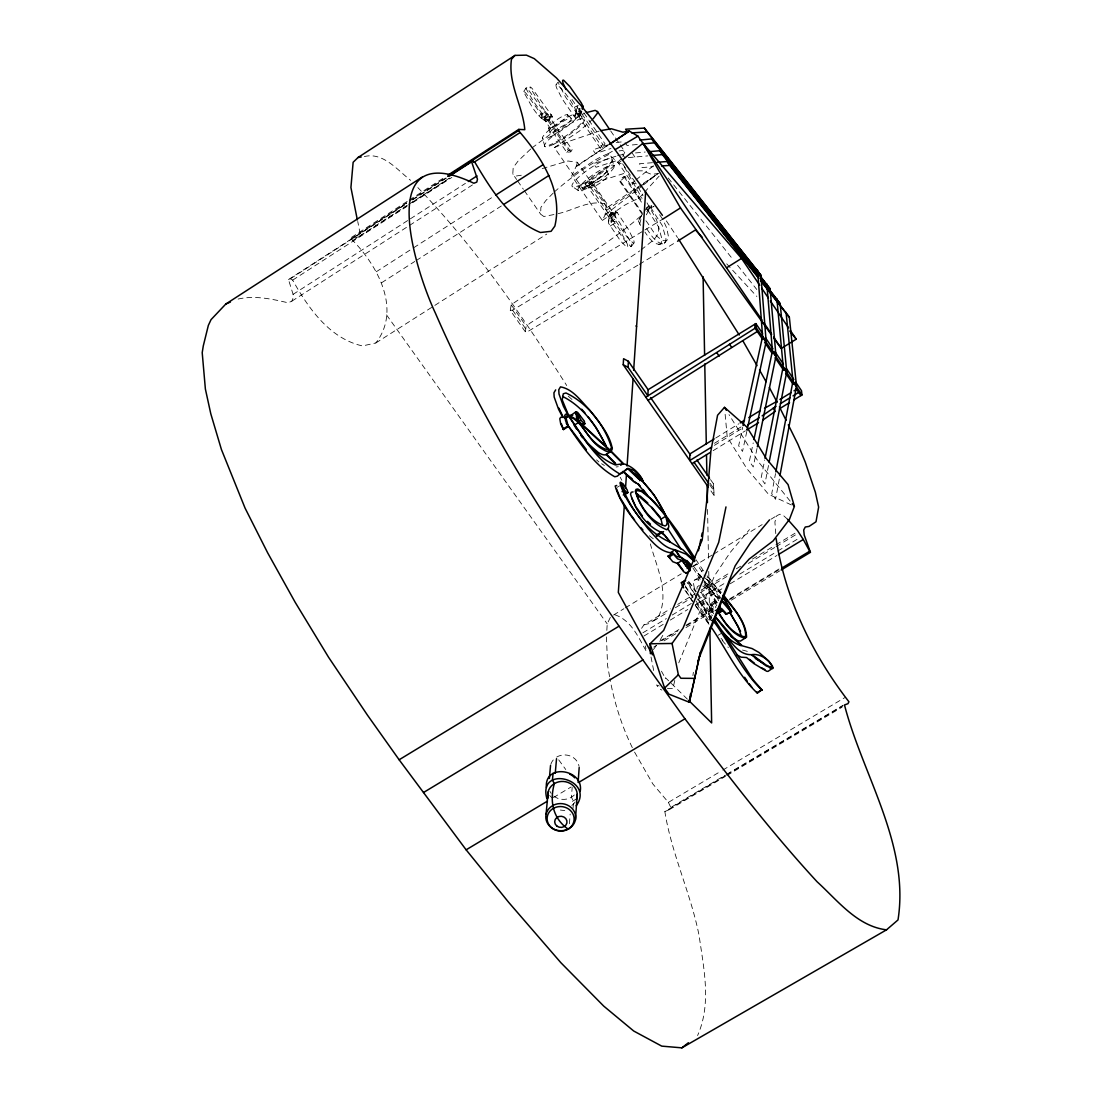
<?xml version="1.0" encoding="UTF-8"?>
<svg xmlns="http://www.w3.org/2000/svg" width="1103" height="1103" viewBox="0 0 1103 1103"><rect width="100%" height="100%" fill="white"/><g stroke="black" fill="none" stroke-linecap="round" stroke-linejoin="round"><path stroke-width="0.75" stroke-dasharray="5 3.75" d="M725.209 775.712L664.847 811.518C671.52 853.791 690.919 893.637 699.15 935.854C703.783 968.792 711.669 1003.758 697.579 1035.565M538.705 115.76L542.014 113.871L547.185 113.94L572.181 149.691L570.775 151.787L566.873 152.49L544.179 119.441L544.317 116.711L533.08 100.828L526.034 88.667A17.11 1.558 54.6 0 1 528.64 90.129L549.914 119.648L546.219 121.275C535.052 115.608 529.964 102.4 523.677 92.073A16.738 1.503 54.6 0 1 526.172 93.493L546.219 121.275L540.884 118.435L542.014 113.871L545.006 111.265L530.019 87.564A16.738 1.544 54.6 0 1 532.542 88.957L552.589 116.739L549.914 119.648L544.923 119.841L548.039 118.655L549.487 116.601L552.589 116.739L547.185 113.94L545.006 111.265M606.443 636.9L607.601 665.702L609.642 676.966M606.829 630.406L607.215 623.898L610.607 616.825M620.176 144.851L624.905 151.8L622.809 156.433M573.022 808.389L573.546 801.343L571.437 797.248L572.181 787.418M610.855 216.657L615.571 211.073L614.964 219.139L616.536 222.02L627.124 237.104L633.136 243.06A16.407 2.689 57.7 0 0 633.494 239.585L628.062 228.79L617.239 212.603L615.571 211.073L612.013 212.383L609.187 215.126L608.511 223.22L620.686 241.185L626.711 247.127A16.407 2.73 57.7 0 0 627.111 243.639L619.059 228.638L609.187 215.126L617.239 212.603M569.438 823.734L570.154 814.111M615.571 211.073L613.971 215.25L614.964 219.139L608.511 223.22L609.187 215.126M542.235 168.58L567.935 160.997L577.434 162.306L606.305 204.358L605.12 214.878L602.321 220.448L571.699 175.915L576.262 166.208L607.808 145.306M583.887 112.864L605.051 143.873L602.459 147.664L600.184 148.009L577.062 114.16L579.957 108.632L576.235 110.328L575.242 117.759L578.951 116.367L581.915 113.471L581.832 111.086L579.296 113.761L577.062 114.16L575.242 117.759L562.461 99.325L556.657 88.047A17.11 2.689 57.3 0 1 557.015 84.559C565.577 92.349 572.636 102.51 577.2 113.113L580.867 110.093M600.184 148.009L602.776 144.369L605.051 143.873M591.76 181.637L589.209 185.414L587.03 185.676L589.567 182.064L591.76 181.637L614.054 214.12L611.834 214.506L609.449 217.043L612.013 212.383L614.054 214.12M576.262 166.208L577.434 162.306M579.709 110.59L579.957 108.632M692.918 675.615L693.373 672.279M637.865 265.175L527.661 331.645L525.318 331.796L526.186 326.143L530.502 322.834L592.256 283.209L639.754 250.891M525.318 331.796L510.262 310.357L511.213 304.814C554.382 274.302 602.486 249.843 642.194 214.768M696.848 589.167L697.275 586.837L699.302 585.417M779.311 479.06L775.561 499.314L771.714 493.758L775.533 473.573M713.627 611.586L711.973 608.884L716.716 606.016L715.116 602.293L715.489 606.03M768.501 465.494L764.917 483.886L761.07 478.316L764.696 459.979M715.116 602.293L710.387 605.161L712.4 612.716M757.016 448.452L753.225 466.941L749.364 461.344L753.211 442.923M746.814 431.452L742.526 451.417L738.652 445.791L742.705 427.275M701.067 576.497L698.93 577.42L698.571 583.625M698.93 577.42L694.201 580.302L693.497 583.446L694.725 590.16M674.76 680.482L672.94 688.493L666.764 688.493M580.164 111.472L578.951 116.367L573.477 115.774L580.164 111.472L581.915 113.471M639.588 224.254L641.022 218.987L638.389 221.055L641.367 226.86M787.542 519.265L783.875 515.914L780.028 514.191L776.857 515.652L774.899 521.912L775.767 533.604M717.047 602.679L714.289 600.997L715.819 607.808M714.289 600.997L709.201 604.927L713.021 614.578M638.651 187.455L606.622 210.411L605.12 214.878L642.236 185.897M238.138 299.051C254.696 295.287 271.876 298.954 288.104 302.815L291.868 301.147L293.15 297.879L293.095 294.363L288.476 279.583L290.365 278.756L292.667 280.121C308.247 308.013 329.494 338.552 362.473 345.928L375.792 342.992C402.057 309.364 377.143 264.555 351.03 238.689L351.512 237.366L355.318 237.752L358.847 236.731L360.074 233.229L357.744 221.469M576.235 110.328L577.779 106.522M678.759 662.848L714.482 575.821L730.324 552.313L749.475 529.605M662.806 635.356L659.456 641.257M646.827 211.611L651.721 205.406L650.784 207.598L647.751 210.053L645.42 208.881L648.316 206.33L651.721 205.406L654.051 206.578L646.758 208.55M566.873 152.49L568.39 150.449L572.181 149.691M581.832 111.086L578.951 116.367L565.384 96.747L559.193 84.821A17.496 2.73 57.3 0 1 558.518 82.463M544.179 119.441L545.737 117.442L548.729 116.201L544.317 116.711L540.884 118.435M646.289 214.864L651.721 205.406M642.291 214.285L638.389 221.055L642.277 214.106L642.649 214.809L619.9 181.54L622.409 177.418L625.111 176.659L642.139 201.587M625.111 176.659L619.9 181.54M523.76 91.466L526.103 88.006L530.116 86.944M664.847 811.518L669.314 809.657L670.817 807.451L725.278 775.147M641.588 628.31L643.959 624.863L670.348 608.856M653.403 649.57L658.45 642.649M556.146 84.614L557.801 82.353M633.963 242.963L631.55 246.162L627.566 247.017M664.447 243.184L666.846 240.247M644.276 211.183L648.316 206.33L650.784 207.598L662.186 225.37L665.936 238.345A17.152 6.852 61.4 0 1 662.572 243.86C654.369 246.41 648.881 237.779 644.924 232.057M602.321 220.448L624.077 205.585A33.697 7.17 -34.5 0 1 638.72 198.568L643.256 193.577M644.386 192.336L659.139 176.122M620.851 159.108C609.711 170.813 596.378 180.368 582.191 188.034L597.95 181.692L627.276 172.426M553.223 193.066L545.764 200.636L540.856 207.461L540.677 214.216L543.82 216.505L556.698 214.023M593.249 118.655L579.378 131.119L554.368 147.581L582.908 189.082L586.107 187.303L585.39 186.255M547.185 113.94L544.317 116.711L545.737 117.442L568.39 150.449M554.299 191.977C571.644 176.701 590.725 162.954 611.71 153.138M530.681 149.043L518.245 160.859L513.198 167.532L512.798 173.984L516.645 179.541M634.68 181.002L632.116 183.098L638.72 198.568M635.962 179.954L653.914 165.298M531.936 147.954L557.222 129.106L584.493 113.264M576.717 798.765L569.672 802.97M621.058 161.038L618.48 163.134L608.111 153.772A33.835 6.646 -34.5 0 0 593.538 160.969L571.699 175.915M643.559 184.863L658.146 173.488L651.611 174.426L642.663 170.827L633.687 170.924M641.119 249.871L654.203 239.42L658.588 233.133L658.767 226.928L656.464 219.566L646.344 201.67M643.959 624.863L648.688 623.678L658.064 617.57C670.155 593.745 656.726 567.562 650.37 543.903M640.043 186.462L658.146 173.488L642.635 183.856M576.966 166.167L608.084 145.293M641.215 184.808L605.947 208.384L606.622 210.411M351.512 237.366L407.752 201.063M409.185 200.139L445.24 176.866M351.03 238.689L446.343 177.183M288.476 279.583L406.635 203.324M412.398 199.615L446.991 177.293M290.365 278.756L406.828 203.614M412.577 199.905L447.087 177.638M352.464 240.702L407.324 205.296M408.772 204.372L449.197 178.286M358.847 236.731L406.469 206.013M412.232 202.29L449.748 178.093M292.667 280.121L406.993 206.371M412.784 202.635L451.858 177.431M293.095 294.363L408.951 219.731M410.399 218.808L465.425 183.36M291.868 301.147L472.456 184.904M376.247 271.765L412.232 248.671M413.666 247.748L494.282 196.003M381.597 282.74L414.769 261.466M416.217 260.542L501.313 205.999M375.792 342.992L546.743 234.084M617.197 487.305L619.61 485.816M715.695 438.043L738.734 423.842M714.441 443.309L742.112 426.268M714.427 445.35L743.381 427.523M713.145 450.658L745.366 430.818M693.249 565.936L696.765 563.785L704.969 576.4M613.544 615.033L623.843 608.759M625.318 607.863L681.227 573.85M693.001 566.68L712.124 555.043M713.6 554.147L762.145 524.601M770.969 519.237L776.857 515.652M700.667 577.434L698.075 573.339L702.763 570.485M510.262 310.357L512.592 310.177L643.435 230.844M644.91 229.962L662.558 219.263M677.683 604.403L695.276 593.731M701.15 590.174L729 573.27M736.335 568.817L740.733 566.156M752.467 559.042L774.458 545.695M775.933 544.799L794.987 533.245M653.445 621.017L668.046 612.165M675.353 607.739L692.877 597.109M700.171 592.683L729.386 574.966M748.372 563.454L774.651 547.515M776.112 546.633L796.559 534.224M642.884 632.805L666.35 618.59M672.21 615.033L691.278 603.479M697.151 599.922L725.016 583.032M739.686 574.139L776.347 551.914M777.808 551.031L799.813 537.699M643.945 636.031L664.406 623.622M670.252 620.093L687.803 609.463M695.111 605.037L724.34 587.32M730.186 583.777L776.967 555.443M639.34 264.293L676.07 242.122M710.387 605.161L711.118 605.74L715.861 602.872M659.649 641.201L680.11 628.82M685.956 625.291L715.199 607.601M729.814 598.764L779.518 568.693M661.772 640.678L677.876 630.944M686.659 625.622L715.957 607.905M729.138 599.935L778.925 569.824M653.748 647.075L656.671 645.296M663.992 640.871L677.173 632.901M685.956 627.593L715.254 609.876M731.358 600.142L779.683 570.913M714.813 610.869L718.37 608.718M718.163 635.273L721.776 633.108M553.361 797.593L571.106 786.977M634.556 752.081L652.866 783.985L668.39 802.377L721.334 770.956M722.796 770.073L844.857 697.606M726.753 774.265L843.037 705.286M726.684 774.83L843.009 705.823M669.314 809.657L725.416 776.388M726.891 775.506L842.044 707.202M608.111 153.772L612.372 151.249M582.908 189.082L586.107 187.303M574.663 107.143L578.289 105.268M694.201 580.302L696.351 579.365L699.95 580.605M554.368 147.581L570.03 140.977L599.094 131.119M608.401 144.686L592.862 149.856L595.427 153.593L610.979 148.464M615.998 156.212L593.469 163.561L596.02 167.284L618.576 159.99M617.611 155.688L625.718 153.813M558.159 213.61C573.85 210.397 589.995 198.954 606.305 204.358M521.305 175.239L515.79 176.066L512.798 173.984M364.348 156.557C383.044 151.869 397.383 169.986 410.633 180.354M616.094 466.983L618.273 466.707M619.128 150.904L622.478 150.491L624.905 151.8M616.246 142.466L622.781 141.804M637.286 144.465L627.014 145.458L624.408 141.639M635.521 152.931L645.227 152.035M628.31 157.605L647.847 155.881M652.466 162.692L639.478 163.768L642.056 167.573L653.445 166.663M560.352 810.043L564.805 810.595M609.366 218.187L611.558 217.967L613.971 215.25L610.097 226.115L616.536 222.02L611.338 220.793L587.03 185.676M621.196 163.52L618.48 163.134L632.116 183.098L636.224 183.774L642.98 195.7M704.031 582.549L712.111 585.872L720.659 593.193L707.781 576.083M662.572 243.86C654.038 242.04 649.929 232.857 645.131 226.529M709.56 603.865L712.317 605.547L716.371 611.489M742.512 650.039L747.393 651.377M614.743 614.757C631.206 620.051 638.582 637.589 646.427 651.501L645.352 645.917M659.208 685.983L656.519 684.935L659.043 688.493L661.883 690.106M791.347 504.926L768.446 494.199L746.855 468.651L727.222 436.912L724.947 412.274M702.694 586.051L712.869 592.987L718.439 598.419M578.399 190.571L572.457 186.697M601.618 463.729L604.375 465.494M704.652 577.751L715.433 586.217L721.376 592.421M585.803 184.849L589.553 187.731M649.35 535.755L654.548 539.753M578.358 113.485L584.273 118.531M568.21 396.17L572.76 400.113M704.969 584.011L719.763 598.915M596.544 459.854L598.86 461.95M567.48 114.698L571.133 118.255M687.376 699.164L665.536 677.766L665.536 678.621L661.455 671.189M417.858 187.607C475.2 247.141 522.464 315.941 566.708 385.54M721.017 638.292L722.906 640.305M549.694 795.47L551.776 797.703M726.725 263.851L756.851 296.486M577.062 114.16L578.951 116.367L579.296 113.761L602.459 147.664M722.175 640.374L728.352 647.558M703.466 570.803L695.869 559.566M707.051 575.752L720.7 593.814M698.075 573.339L701.287 577.283M702.363 578.592L718.687 600.666M790.134 501.079L758.175 461.495L729.042 414.659M668.225 177.983L733.302 259.922M737.562 265.299L756.768 289.482M688.934 581.667L696.31 591.47M685.004 585.693L695.152 599.729M685.473 587.086L692.918 597.867M708.953 624.298L693.208 602.638M688.465 581.764L695.841 592.077M711.807 618.811L698.034 599.715M711.394 617.763L695.883 595.841M708.471 623.167L694.628 604.044M558.697 759.843L565.756 769.536M719.611 597.867L706.789 579.199M716.84 603.355L703.893 584.769M386.546 314.906L607.215 623.898M666.35 220.89L677.532 237.572M511.213 304.814L526.186 326.143M512.592 310.177L527.661 331.645M710.525 479.584L713.434 483.776L714.151 495.523L710.304 489.98M710.153 483.335L713.986 488.85M709.698 484.81L713.6 490.421L714.151 495.523M517.61 180.92L523.374 189.247M524.339 190.64L540.677 214.216M692.298 601.314L684.991 590.27M584.3 187.193L585.017 188.241M544.882 146.644L542.428 137.861M697.124 598.391L687.072 582.494M570.775 151.787L548.039 118.655L549.914 119.648L551.279 114.505L544.91 119.041L549.914 119.648L549.487 116.601M589.567 182.064L611.834 214.506L612.013 212.383L619.569 222.475L631.054 242.619A16.779 2.771 57.7 0 1 630.654 246.245L624.27 239.875L613.02 223.84L611.338 220.793L611.558 217.967L589.209 185.414M635.314 182.436L622.547 163.727L642.029 198.402M647.751 210.053L658.477 226.777L661.965 239.061A16.766 6.715 61.3 0 1 658.712 244.37M571.933 99.422L602.776 144.369M611.669 158.653L614.247 166.319A21.826 4.343 -34.5 0 1 586.631 188.544A21.826 4.343 -34.5 0 1 587.416 178.989A21.826 4.343 -34.5 0 1 614.247 166.319M623.802 176.328L642.704 204M620.713 181.443L642.525 213.348M645.931 220.765C651.611 227.604 655.416 238.717 665.054 240.923A16.779 6.687 61.3 0 0 668.28 235.628L666.639 227.797L663.193 220.352M718.191 599.246L693.897 566.708M632.295 153.22L634.887 157.026M610.717 130.967L614.495 136.524M615.446 137.916L619.224 143.473M622.437 154.117L625.015 157.894M721.817 599.687L707.092 577.31M717.129 602.528L704.128 582.88M711.338 620.892L704.045 609.697A28.388 5.722 58.9 0 1 698.378 599.177M694.987 594.531L686.948 580.978M693.732 602.721L684.356 588.561M659.608 214.713L662.393 218.863M697.275 592.821L712.414 615.75M696.048 601.066L710.249 622.809M713.779 613.819L705.465 599.839L701.908 590.064M711.656 620.755L705.437 611.31L698.875 598.433M696.779 593.511L711.738 617.253M692.987 568.045L700.253 579.24M712.276 612.317L708.829 606.802A28.402 5.68 58.9 0 1 701.025 591.484M696.669 603.589L708.65 622.919M620.244 477.296L621.858 480.315M668.39 802.377L670.817 807.451M632.322 747.655C621.665 725.857 614.274 702.432 609.931 678.579M606.843 170.62A12.809 2.551 -34.5 0 1 590.601 183.663A12.809 2.551 -34.5 0 1 591.111 178.024A12.809 2.551 -34.5 0 1 606.843 170.62L608.539 174.881A11.568 2.316 -34.5 0 1 593.883 186.669A11.568 2.316 -34.5 0 1 594.338 181.554A11.568 2.316 -34.5 0 1 608.539 174.881M548.412 127.631L550.039 132.553M711.973 608.884L711.118 605.74M651.032 657.016L653.927 671.796M713.434 483.776L713.6 490.421M707.561 509.476L708.54 561.11M708.746 571.451L709.739 623.085M581.143 123.453A24.294 4.426 -34.5 0 1 549.115 145.169M609.794 165.381A24.211 4.784 -34.5 0 1 577.875 186.972M575.173 801.95A14.739 13.401 4.3 0 1 571.795 805.411M550.852 764.31A14.477 13.195 4.4 0 1 553.844 759.319M556.684 757.072A14.477 13.195 4.4 0 1 579.047 766.309M574.305 794.987A14.656 13.333 4.3 0 1 553.665 795.994M551.142 793.347A14.656 13.333 4.3 0 1 549.901 791.292M648.316 206.33L647.806 209.901L646.482 209.529L648.316 206.33M550.921 136.565A21.922 3.957 -34.5 0 0 578.799 114.436A21.922 3.957 -34.5 0 0 552.093 127.548A21.922 3.957 -34.5 0 0 550.921 136.565M553.899 144.135A24.294 4.44 -34.5 0 0 584.769 119.593A24.294 4.44 -34.5 0 0 555.14 134.083A24.294 4.44 -34.5 0 0 553.899 144.135M555.002 131.795A12.878 2.316 -34.5 0 0 571.395 118.807A12.878 2.316 -34.5 0 0 555.747 126.473A12.878 2.316 -34.5 0 0 555.002 131.795M552.879 126.928A11.623 2.082 -34.5 0 0 567.7 115.195A11.623 2.082 -34.5 0 0 553.582 122.143A11.623 2.082 -34.5 0 0 552.879 126.928M581.584 184.408A24.211 4.77 -34.5 0 0 612.22 159.783A24.211 4.77 -34.5 0 0 582.481 173.888A24.211 4.77 -34.5 0 0 581.584 184.408"/><path stroke-width="1.5" d="M546.399 787.377C544.262 762.793 584.438 769.329 580.192 791.471M648.109 389.69L647.902 395.867L628.062 367.313L623.223 364.735L623.581 358.709L628.379 361.288L648.109 389.69L755.858 323.606L762.518 333.396M628.062 367.313L628.379 361.288M633.646 370.305L645.655 191.839M624.339 505.312L618.314 592.449L652.507 654.851M624.918 496.777L625.153 493.358M625.511 488.229L626.463 474.566M627.042 466.017L633.067 378.88M575.408 819.984A14.959 13.581 4.3 0 0 555.912 804.239A14.959 13.581 4.3 0 0 550.893 827.25A14.959 13.581 4.3 0 0 575.408 819.984L577.269 794.146M578.124 782.303L579.185 767.454M555.25 773.258L556.532 758.699M553.058 773.272L552.438 780.207L554.34 783.613C549.459 801.081 552.768 818.467 568.155 829.111L569.065 828.546M546.068 814.359L548.108 792.092M549.363 778.442L550.549 765.427M586.258 112.603L595.137 110.383L597.468 111.541L597.261 113.388L593.249 118.655M582.481 109.032L582.853 106.067L581.267 102.882L569.879 86.572L563.647 80.271A17.11 2.647 57.3 0 0 563.316 83.731L566.004 89.453M690.464 693.939L689.347 702.266L668.956 694.159L664.599 688.065L650.053 643.78L663.675 630.406L702.197 539.96L707.023 498.349L710.884 451.086L717.57 415.238L724.492 407.352L746.855 427.04L766.516 458.889L788.066 484.575L794.394 506.36L789.417 519.43L773.106 540.925L749.24 559.014L730.296 580.15L697.827 661.166M779.931 475.683L796.504 386.229L789.348 317.237L760.56 280.024M775.85 471.891L792.974 381.045L786.053 312.356M769.149 462.157L786.729 371.849L780.193 303.697L760.918 278.604M765.027 458.31L783.199 366.651L776.884 298.803M447.777 176.259L518.548 130.595L518.782 129.409L524.78 129.685C522.932 106.288 507.904 83.993 511.461 59.286L514.963 55.398L526.421 55.15L534.293 58.652L556.491 77.982L581.46 106.04L604.237 134.704L662.42 215.347M725.981 506.911L718.701 542.345L682.978 628.269L672.072 643.463L678.359 674.719L680.896 678.276L694.669 678.373L700.281 652.728L735.136 565.88L750.674 542.469L769.508 519.858M757.361 446.784L775.988 356.062L770.128 288.821L651.776 138.895L639.795 140.095M753.914 439.573L772.445 350.851L766.819 283.912M698.42 550.769L700.819 539.491M701.508 536.265L702.197 533.039M747.172 429.784L766.158 341.613L760.918 275.212L644.442 128.086L625.594 129.216L627.331 131.781M743.077 425.593L762.6 336.387L757.596 270.29M700.281 652.728L689.347 702.266L694.669 678.373M582.26 108.714L582.853 106.067M716.44 617.873L734.681 639.092L742.374 645.848L752.094 648.564L759.029 652.493L768.832 661.055L772.583 666.322L772.707 668.583L765.909 665.743L751.281 654.686C738.541 655.044 731.634 641.781 723.899 633.894L752.922 679.586L761.883 689.775L757.361 693.194C738.086 675.022 726.67 649.846 711.89 628.172M555.678 389.883L553.94 392.778L554.161 397.025L558.587 409.323L562.792 417.361L560.669 417.292L559.786 418.754L560.71 423.897L563.454 429.577L568.362 426.516L565.798 417.224L566.584 415.928L568.541 415.914C582.591 437.188 597.109 460.709 619.555 473.807L622.064 473.228L627.635 468.554L638.72 479.06L643.283 481.404C639.712 473.284 632.226 466.183 623.609 463.798L611.241 451.279L612.317 448.769C609.614 433.741 598.639 421.815 589.691 409.985C581.116 401.382 573.119 389.042 560.489 386.877L558.766 389.759L559 393.992L563.44 406.276L567.659 414.328L565.536 414.245L564.681 415.693L565.618 420.836L568.362 426.516M578.634 415.514L580.84 420.133L584.659 424.007L584.356 421.167L577.545 412.315L576.056 411.695L575.463 412.591L578.234 420.877L568.197 414.48L562.227 399.92L563.288 393.771L565.977 392.971C587.472 403.16 604.499 424.917 611.489 447.46L610.042 450.107L578.937 421.401L576.359 413.97L577.407 413.211L579.433 415.142L576.235 417.003M570.637 415.597L576.056 411.695M576.221 805.797C595.482 779.201 537.464 764.31 546.867 798.586M518.548 130.595C540.925 156.64 563.468 190.074 554.85 226.101L551.1 231.313L540.429 232.499C509.862 219.966 491.249 189.799 475.021 162.499L472.966 160.941L471.491 161.479L477.475 179.21L476.786 182.119L473.863 183.236C373.297 135.641 414.576 269.063 435.451 313.238C498.859 459.51 592.532 589.871 684.963 718.811C727.167 774.623 769.673 830.338 817.144 881.821C837.687 900.475 857.114 926.313 886.522 929.829L898.007 919.93C909.837 844.567 862.698 775.326 844.484 704.955L847.945 703.7L848.924 701.784C812.36 654.424 785.06 598.281 776.14 538.609M514.963 55.398L358.061 157.481L353.139 162.265L350.919 187.51L357.344 219.897M664.599 688.065L678.359 674.719M422.325 177.004L225.798 304.042L211.018 319.663L208.343 325.413L203.283 345.928L202.207 352.657L205.379 389.014L210.783 413.749L221.413 449.486L245.059 508.083L267.671 552.851L295.108 602.183L328.57 657.264L367.382 715.034L399.134 759.774L466.128 849.82L508.731 902.406L560.862 962.698L603.755 1006.129L633.729 1031.029L661.745 1046.127L681.875 1047.85L886.522 929.829M621.982 472.291L617.294 476.193L614.757 476.772C593.538 464.818 579.875 442.772 566.266 423.18M624.312 494.792L627.924 492.558L627.221 489.966L623.112 483.859L620.438 482.149L620.01 483.017C624.96 500.417 637.327 514.687 648.109 528.861C655.885 537.064 663.055 547.888 675.064 549.804L679.82 557.056L676.539 556.395L672.844 553.154L668.046 556.077L672.789 561.73L677.311 563.399L683.97 572.002L686.149 572.884M622.34 159.99L642.952 143.28L637.934 136.152L629.317 131.064L622.878 132.181L611.338 128.761L600.708 130.623M681.875 1047.85L688.41 1042.735M731.068 636.61L737.866 640.733L740.43 641.105L746.579 637.189C746.042 620.796 732.557 607.601 723.403 594.875M645.793 397.177L756.134 327.577L755.858 323.606M648.012 400.375L757.278 331.493M762.132 415.845L776.029 406.359M762.945 420.009L775.381 411.295M663.579 531.605L662.048 532.652C646.468 526.614 635.19 509.903 630.544 494.241L631.233 492.269L633.067 491.91M609.504 144.341L629.317 131.064L609.242 144.355M448.121 175.005L518.782 129.409M448.425 176.356L471.491 161.479M449.955 175.777L472.966 160.941M473.752 162.444L519.954 132.636M468.334 181.499L477.02 175.901M495.716 195.079L543.214 164.581M504.195 204.152L548.908 175.487M662.558 219.263L680.468 207.916L642.952 143.28L741.547 258.405L759.774 285.332M677.545 241.24L695.441 229.948L702.39 237.49M646.813 148.974L642.952 143.28L726.532 267.822L741.547 258.405M564.888 418.189L568.541 415.914M566.652 417.61L569.079 416.093C584.19 422.752 588.216 441.627 602.983 449.445A72.467 14.725 58 0 0 610.814 451.568L623.016 463.77L620.644 465.232M576.759 416.065L579.158 414.576M577.021 416.644L579.433 415.142M576.717 418.823L579.13 417.32M562.944 429.108L567.852 426.048M578.441 421.636L580.84 420.133M578.978 422.242L574.139 425.262L576.524 429.026M581.295 424.958L583.708 423.469M582.632 425.096L585.031 423.593M586.396 442.165L598.184 452.423A72.44 14.849 58 0 0 606.057 454.519L610.814 451.568M774.223 338.69L781.282 348.438L796.242 339.186L790.479 330.679M625.277 470.016L627.635 468.554M638.816 479.143L641.16 477.709L642.415 480.219L638.32 478.082L628.048 468.361L634.197 470.567L641.16 477.709M639.768 480.687L642.111 479.24M622.092 491.621L624.519 490.132L626.89 492.779L627.924 492.558M623.264 495.013L626.89 492.779M714.248 438.925L689.775 454.009L689.816 460.502L711.532 447.129M740.168 422.959L744.484 420.298M748.799 417.637L760.325 410.537M777.091 401.244L764.503 408.303M779.918 399.507L791.209 392.544M794.036 390.807L796.862 389.069M780.29 403.739L790.203 397.631M793.043 395.88L798.71 392.392M747.724 424.848L759.305 417.706M779.628 408.689L789.555 402.581M793.802 399.962L801.95 394.943L801.495 390.738L795.801 382.341M692.008 463.66L710.222 452.451M746.828 429.922L758.547 422.711M662.448 525.276L661.014 519.127L665.716 516.245L660.545 509.614L650.605 498.763L641.67 491.538L636.803 490.449L636.1 492.379C640.167 506.47 650.632 521.691 665.137 525.993L666.639 524.876L667.163 522.395L665.716 516.245M657.112 536.155L656.23 535.079L661.69 531.908L670.555 542.29L682.936 549.804L694.614 560.931M656.588 535.851L661.373 532.928L664.723 535.245L669.99 542.083C646.137 531.839 630.24 507.945 621.044 484.617L621.334 483.762L622.023 484.327L624.519 490.132M616.715 485.458L615.184 485.996C620.093 503.395 632.488 517.679 643.27 531.839C651.046 540.043 658.27 550.852 670.307 552.713L675.064 549.804M668.694 557.194L673.492 554.271L677.573 558.821L682.081 560.489L688.741 569.107M677.311 563.399L682.081 560.489M685.459 565.784L687.831 564.336C696.448 578.496 676.153 555.691 685.06 561.206L687.831 564.336M687.141 568.528L689.513 567.08M685.611 573.353L690.368 570.458M683.626 587.844L681.337 582.784L684.949 580.592M685.652 580.33L681.337 582.784M682.247 585.417L684.66 583.956M399.134 759.774L618.935 626.228M778.428 554.547L803.274 539.491L797.469 530.46L787.542 519.265M781.848 568.059L809.671 551.224L810.429 552.313L781.145 570.03M718.439 612.841L721.845 611.09L719.68 606.305M718.301 613.24L721.845 611.09M423.497 792.519L642.952 659.911M719.735 607.133L725.898 614.288L731.62 611.586L723.099 596.778M731.62 611.586L725.898 614.288M769.715 667.246L772.045 665.854C767.84 659.043 760.16 653.541 751.86 654.589L765.923 664.902L770.804 667.315L772.334 666.777L772.045 665.854M466.128 849.82L547.446 801.136M578.496 782.551L684.963 718.811M770.018 668.17L772.334 666.777M773.093 667.839L768.046 671.369L766.723 671.272L753.845 663.579L746.552 657.526L741.133 657.181L736.818 654.865M756.589 692.091L757.072 692.643L761.883 689.775M615.212 149.581L637.934 136.152M225.798 304.042L230.43 302.015M358.061 157.481L361.205 157.012M623.016 463.77L615.24 464.901C593.814 456.435 581.281 434.541 569.079 416.093M642.429 143.955L654.41 142.797L758.45 274.096M638.596 484.286L634.004 481.97L622.905 471.477M677.959 563.164L683.46 570.871M648.467 151.745L659.787 150.711L758.781 275.915M652.7 155.454L662.42 154.599L757.913 275.488M657.333 162.293L667.081 161.479L758.437 277.336M661.579 166.015L669.714 165.353L758.643 278.259M631.633 132.87L647.089 131.988L760.918 275.212M672.072 643.463L650.053 643.78L650.384 653.734M726.091 613.268L721.845 608.856M745.132 638.279C732.351 634.983 724.313 622.368 717.777 611.696M562.558 396.432C582.729 406.373 597.095 426.461 606.154 446.632M755.307 658.463L762.78 663.027M571.257 414.7L572.733 415.321M761.235 667.715L764.917 669.507M678.91 555.788L686.549 561.082L692.077 566.639M636.031 493.151L638.747 495.04M762.159 690.326C741.244 670.624 729.938 642.801 712.786 620.093M634.639 481.721L636.679 483.183M636.927 494.461L650.798 506.677L661.014 519.127M632.088 478.757L627.386 475.076M749.557 659.346L754.411 663.193M640.112 495.978L647.819 502.996M668.046 556.077L670.128 558.173M633.618 480.991L623.319 471.284M647.461 521.374L650.48 524.132M688.589 700.35L711.642 722.934L709.836 628.255M606.057 454.519L616.053 464.487M606.485 454.229L615.502 463.315M694.559 561.565L686.19 554.23L675.532 549.901L680.289 557.167L685.39 560.696L690.092 567.549M686.7 560.434L690.988 564.915M637.92 483.693L640.223 486.12M730.572 611.462L722.493 601.852M718.37 608.718L720.81 611.407M651.873 507.283L660.394 517.417M586.396 449.666L568.348 425.896M581.681 409.227L584.976 412.936M640.884 527.648L642.911 529.95M723.099 595.592C732.24 607.463 745.187 620.162 745.738 635.866L744.318 636.845C731.468 633.439 723.416 620.782 717.143 609.849M638.637 484.879L647.957 496.433M643.008 489.484L646.744 494.268M792.257 503.713L794.394 506.36M588.202 416.934L594.751 425.62M789.845 331.121L796.242 339.186M760.574 276.77L770.128 288.821M760.036 278.177L780.193 303.697M760.767 280.948L789.348 317.237M749.006 683.626L751.708 687.1M722.768 601.094L730.779 610.442L723.361 597.84M642.415 515.956L636.252 507.297M713.283 620.258L715.171 622.768L713.462 620.01M580.743 435.244L582.591 437.712M716.137 617.997L728.407 633.412L741.313 645.71C728.338 641.698 720.507 629.689 714.165 618.521M630.957 515.032L634.57 519.968M771.19 334.499L680.468 207.916M696.958 460.048L709.56 478.192M650.536 397.521L690.519 455.07M694.104 462.378L708.733 483.404M623.223 364.735L708.374 487.209M636.031 325.84L636.555 326.612M716.95 352.932L719.17 356.159M729.469 344.164L731.675 347.404M773.189 408.11L774.651 410.233M765.372 337.587L772.969 348.782M774.871 351.581L783.433 364.169M786.287 368.361L793.898 379.542M762.6 336.387L766.158 341.613M772.445 350.851L775.988 356.062M783.199 366.651L786.729 371.849M792.974 381.045L796.504 386.229M756.134 327.577L801.95 394.943M762.711 339.476L755.072 328.253L754.797 324.268M764.613 342.275L772.252 353.498M775.119 357.717L783.709 370.346M785.612 373.145L793.25 384.368M796.118 388.587L800.888 395.591M597.468 111.541L609.766 129.589M761.69 288.159L768.405 298.086M770.335 300.926L788.562 327.839M644.442 128.086L647.089 131.988M651.776 138.895L654.41 142.797M659.787 150.711L662.42 154.599M667.081 161.479L669.714 165.353M726.532 267.822L762.076 320.16M763.993 322.986L771.686 334.306M773.603 337.132L781.282 348.438M667.549 528.392L681.034 549.156M744.635 677.256L747.241 681.158M630.061 513.805L620.12 497.77L616.522 488.863M678.455 238.993L739.258 334.995M729.979 612.427L740.582 631.302M595.634 426.82L606.333 446.053M729.952 612.854L738.072 626.407L741.437 636.307M670.307 552.713L671.175 554.078M694.959 558.146L677.545 531.384L666.322 516.176L654.244 495.192L640.305 478.357L631.743 471.45C645.793 482.935 657.581 497.825 665.095 514.549L654.506 502.072L644.828 493.082L637.824 488.987L636.004 489.332L635.314 491.304C640.016 506.953 651.239 523.649 666.791 529.757L668.308 528.723L668.832 526.2L666.943 517.859L694.78 560.614M724.492 407.352L726.312 410.275M742.87 340.827L757.058 365.644M672.844 553.154L673.492 554.271M809.671 551.224L803.274 539.491M759.512 370.015L766.075 381.693M769.356 387.539L777.16 402.333M635.535 506.194L631.771 497.963M563.33 417.513L558.945 408.165M779.394 406.828L786.067 420.312M788.287 424.807L797.938 444.302L805.287 462.185L815.365 492.283L818.633 507.104L816.013 521.774L809.009 526.434L805.259 527.013L803.715 529.978L804.211 535.024L810.429 552.313M661.014 532.156L661.373 532.928M561.344 423.621L563.454 429.577M703.094 276.701L704.61 355.373M704.762 363.935L706.306 444.316M706.499 454.588L706.899 475.103M707.092 485.375L707.423 502.582M548.274 797.896A14.739 13.401 4.3 0 1 563.495 781.475A14.739 13.401 4.3 0 1 576.304 799.882M569.741 774.168A14.656 13.333 4.3 0 1 574.691 777.836M609.518 450.231C595.592 447.487 586.879 433.92 579.626 422.739L609.518 450.231M551.734 827.939A13.512 12.257 4.3 0 0 573.877 821.377A13.512 12.257 4.3 0 0 556.27 807.148A13.512 12.257 4.3 0 0 551.734 827.939M556.794 825.995A6.163 5.584 4.3 0 0 566.887 823.003A6.163 5.584 4.3 0 0 558.849 816.523A6.163 5.584 4.3 0 0 556.794 825.995"/></g></svg>
